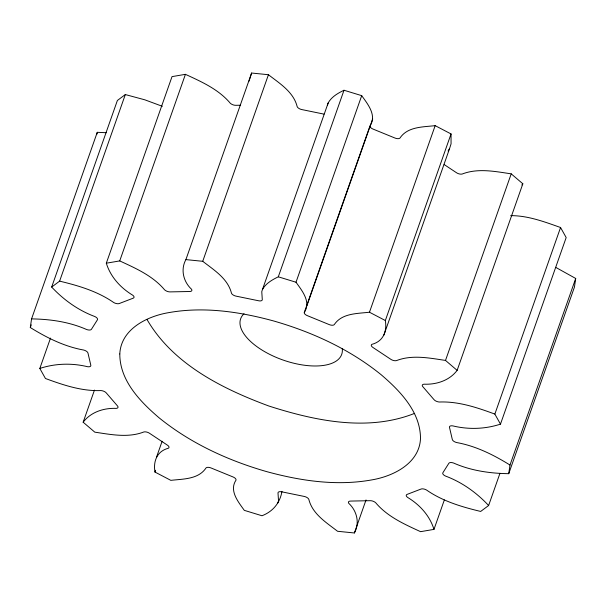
<?xml version="1.0" encoding="UTF-8"?>
<svg xmlns="http://www.w3.org/2000/svg" width="606" height="606" viewBox="0 0 606 606"><rect width="100%" height="100%" fill="white"/><g stroke="black" fill="none" stroke-linecap="round" stroke-linejoin="round"><path stroke-width="0.91" d="M281.957 491.36C280.063 502.942 272.851 511.6 261.997 515.751L244.294 510.35C238.302 501.935 228.947 490.693 235.984 480.172A4.378 2.03 19.4 0 0 232.636 476.793L211.411 468.12A4.378 2.03 19.4 0 0 206.04 467.938C198.42 479.46 183.012 478.929 170.831 480.353L154.954 472.051C153.144 461.196 156.946 451.25 168.362 448.235A4.378 2.03 19.4 0 0 167.135 444.963L149.75 433.434A4.378 2.03 19.4 0 0 143.834 431.972C128.063 438.07 110.921 434.54 94.786 432.154L83.158 422.215C90.839 412.004 103.831 407.868 116.238 408.391A4.378 2.03 19.4 0 0 117.322 405.732L106.421 393.097A4.378 2.03 19.4 0 0 100.861 390.567C81.651 391.302 63.206 385.022 45.435 378.492L39.822 368.44C55.214 363.403 71.811 362.888 87.537 366.706A4.378 2.03 19.4 0 0 90.771 365.062L88.014 353.245A4.378 2.03 19.4 0 0 83.658 350.033C64.418 346.579 46.776 337.739 30.3 327.535L31.557 318.9L97.263 132.32L106.277 132.714M97.013 134.047L97.263 132.32M277.866 502.965L278.525 500.897L278.002 493.004A4.378 2.03 19.4 0 1 282.01 491.875L303.848 496.359A4.378 2.03 19.4 0 1 308.81 499.336C312.476 514.093 326.346 522.539 337.565 531.28L354.396 532.969C359.903 523.069 356.934 510.866 348.776 503.344A4.378 2.03 19.4 0 1 350.806 501.071L369.925 500.692A4.378 2.03 19.4 0 1 375.75 502.813C387.461 516.713 404.429 524.235 420.572 531.667L433.979 529.379C429.768 515.683 419.7 504.684 407.573 497.382A4.378 2.03 19.4 0 1 407.323 494.314L420.822 489.133A4.378 2.03 19.4 0 1 426.609 490.072C442.744 501.283 461.787 506.919 480.679 511.441L488.618 505.525C476.604 492.663 462.014 482.202 445.448 476.036A4.378 2.03 19.4 0 1 442.956 472.635L448.766 463.438A4.378 2.03 19.4 0 1 453.652 463.052C470.976 470.695 489.928 473.43 508.737 473.68L509.994 465.037L575.7 278.465L555.732 267.375M575.7 278.465L574.443 287.1L508.737 473.68M249.051 81.151L251.604 73.031L268.435 74.72C279.654 83.461 293.524 91.907 297.19 106.664A4.378 2.03 19.4 0 0 302.152 109.641L323.99 114.125M509.994 465.037C493.519 454.841 475.877 446.001 456.636 442.547A4.378 2.03 19.4 0 1 452.281 439.335L449.523 427.518A4.378 2.03 19.4 0 1 452.758 425.874C468.483 429.692 485.08 429.177 500.473 424.139L494.86 414.087C477.089 407.558 458.644 401.278 439.433 402.013A4.378 2.03 19.4 0 1 433.873 399.483L422.973 386.848A4.378 2.03 19.4 0 1 424.056 384.189C436.464 384.704 449.455 380.576 457.136 370.364L445.508 360.426C429.374 358.04 412.231 354.51 396.46 360.608A4.378 2.03 19.4 0 1 390.544 359.138L373.16 347.609A4.378 2.03 19.4 0 1 371.932 344.344C383.348 341.329 387.151 331.384 385.34 320.529L451.046 133.949L435.169 125.647C422.988 127.071 407.58 126.54 399.96 138.062A4.378 2.03 19.4 0 1 394.589 137.88L373.364 129.207A4.378 2.03 19.4 0 1 370.016 125.828C377.053 115.307 367.698 104.065 361.706 95.65L344.003 90.249C337.883 93.218 331.459 96.839 328.134 103.035L262.428 289.607L261.769 291.683L262.292 299.576A4.378 2.03 19.4 0 1 258.285 300.705L236.446 296.22A4.378 2.03 19.4 0 1 231.484 293.243C227.818 278.487 213.948 270.041 202.73 261.3L185.898 259.61C180.391 269.511 183.36 281.714 191.519 289.236A4.378 2.03 19.4 0 1 189.489 291.509L170.369 291.887A4.378 2.03 19.4 0 1 164.544 289.766C152.833 275.859 135.865 268.344 119.723 260.913L106.315 263.201C110.534 276.897 120.594 287.895 132.722 295.198A4.378 2.03 19.4 0 1 132.972 298.266L119.48 303.447A4.378 2.03 19.4 0 1 113.686 302.508C97.551 291.297 78.507 285.653 59.615 281.139L51.677 287.055C63.691 299.917 78.28 310.378 94.847 316.544A4.378 2.03 19.4 0 1 97.339 319.938L91.529 329.141A4.378 2.03 19.4 0 1 86.643 329.528C69.319 321.884 50.366 319.15 31.557 318.9M383.833 335.254L449.538 148.675L451.061 143.834L451.046 133.949M327.475 105.103L328.134 103.035M30.3 327.535L31.247 324.861M51.677 287.055L117.382 100.475L125.321 94.559L144.789 99.801L162.355 106.308M59.615 281.139L125.321 94.559M39.822 368.44L50.51 338.087M106.315 263.201L172.021 76.621L185.428 74.333C201.571 81.765 218.539 89.287 230.25 103.187A4.378 2.03 19.4 0 0 236.075 105.308L240.627 105.217M119.723 260.913L185.428 74.333M83.158 422.215L94.475 390.082M185.898 259.61L251.604 73.031M202.73 261.3L268.435 74.72M156.462 457.325L162.12 441.259M154.954 472.051L155.583 470.264M262.428 289.607C265.754 283.411 272.177 279.798 278.305 276.821L344.003 90.249M385.34 320.529L369.471 312.226C357.282 313.65 341.875 313.12 334.254 324.642A4.378 2.03 19.4 0 1 328.884 324.46L307.659 315.787A4.378 2.03 19.4 0 1 304.31 312.408C311.348 301.886 301.993 290.645 296.008 282.229L361.706 95.65M304.31 312.408L369.698 126.722M306.984 305.492L372.69 118.92M369.471 312.226L435.169 125.647M354.396 532.969L366.032 499.942M445.508 360.426L511.214 173.846C495.079 171.46 477.937 167.93 462.166 174.028A4.378 2.03 19.4 0 1 456.25 172.566L444.153 164.544M457.136 370.364L522.842 183.785L511.214 173.846M433.979 529.379L444.357 499.92M494.86 414.087L560.565 227.508C544.491 221.834 528 215.562 510.707 215.645M500.473 424.139L566.178 237.56L560.565 227.508M488.618 505.525L499.935 473.384M448.054 151.015L449.538 148.675M521.857 184.959L522.842 183.785M414.655 413.353C367.797 431.957 315.09 420.852 268.769 405.982C222.144 388.704 172.945 364.13 147.076 319.604M278.305 276.821L296.008 282.229M342.276 348.798A53.57 24.816 19.4 0 1 282.487 359.835A53.57 24.816 19.4 0 1 244.036 313.749M119.799 353.965C119.738 380.583 140.122 401.604 159.067 417.792C190.451 443.251 227.886 460.469 266.564 471.589C300.523 480.869 336.542 486.217 371.531 479.944C393.135 476.346 419.367 463.499 420.496 438.615C420.556 411.997 400.172 390.976 381.227 374.788C349.844 349.329 312.408 332.111 273.73 320.991C239.771 311.711 203.76 306.363 168.763 312.628C147.16 316.226 120.927 329.081 119.799 353.965"/></g></svg>
